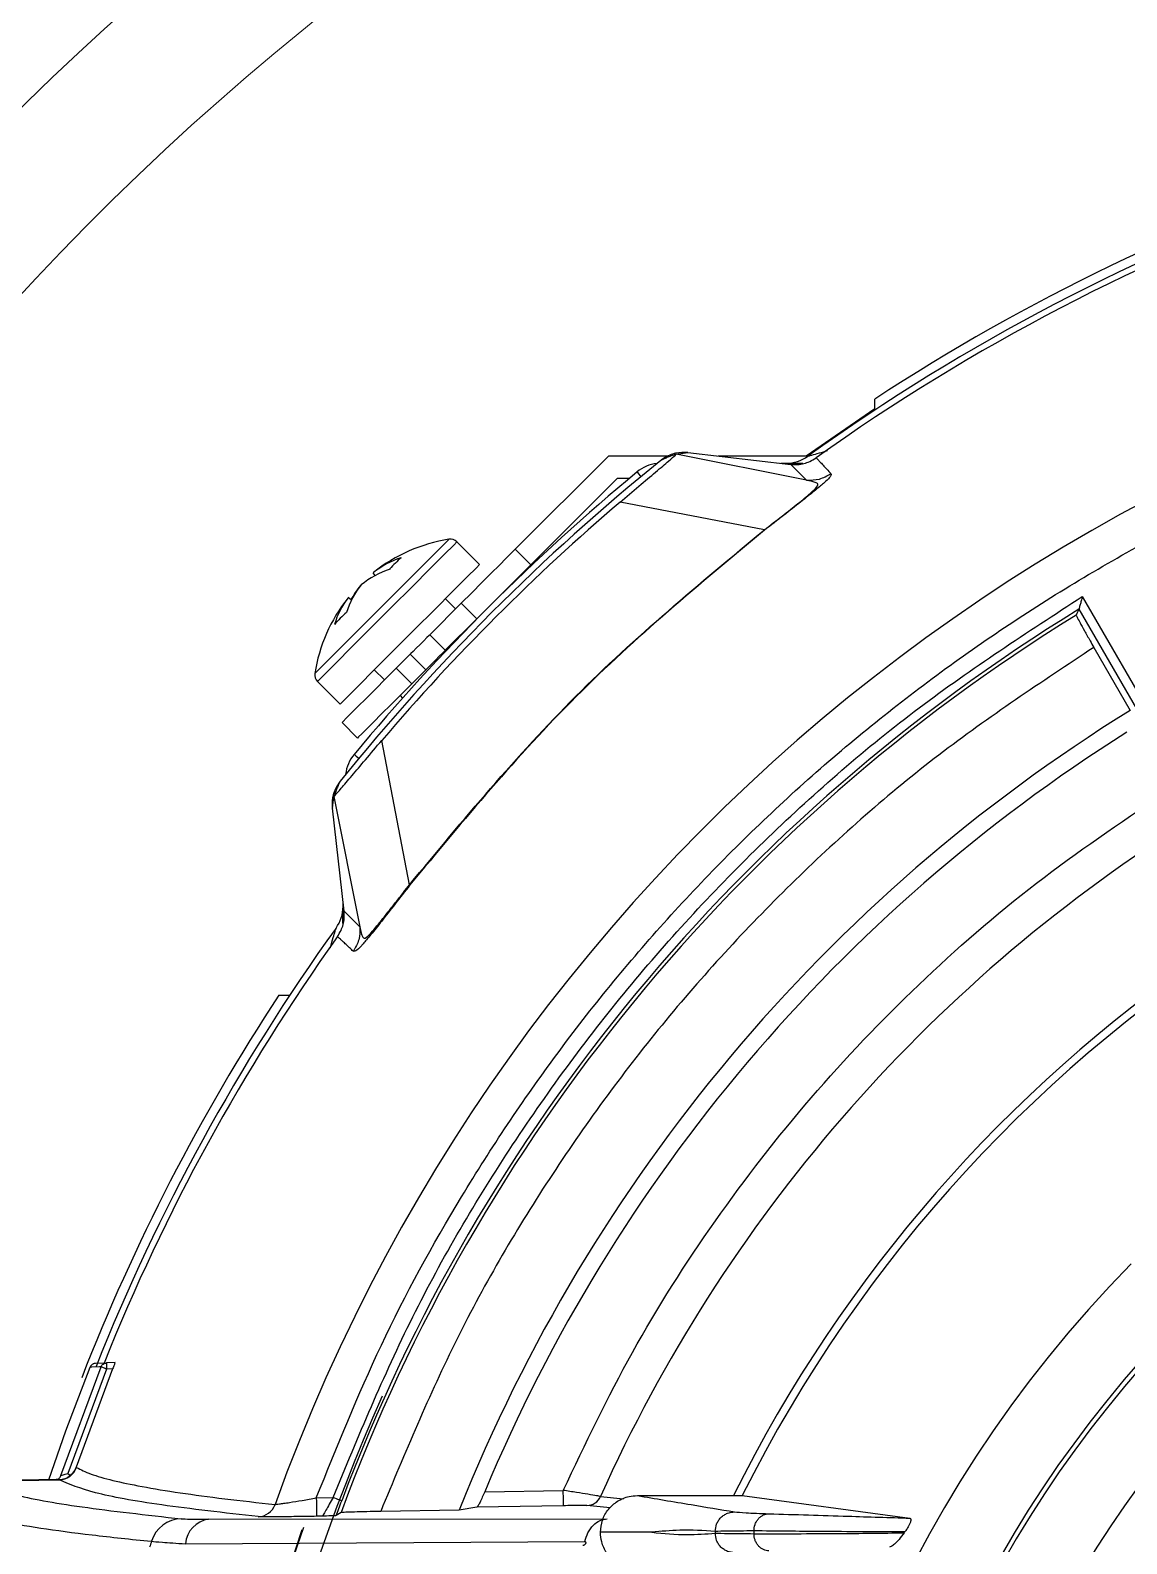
# Model space of a CAD drawing. Extents: x 11 to 120, y 2 to 94.
# Drawn here: x 110.783 to 112.573, y 41.473 to 43.944 of the extents above; entities that cross this region are included whole.
import ezdxf

# ---------------------------------------------------------------- set-up
doc = ezdxf.new("R2010")
doc.units = 0
doc.header["$MEASUREMENT"] = 0
doc.linetypes.add('SLD-Solid', pattern=[0])
doc.layers.add('OBJECT', color=7, linetype='CONTINUOUS')

msp = doc.modelspace()

# ---------------------------------------------------------------- linework, layer by layer
at = {"layer": 'OBJECT'}
for p, q in [((112.1616, 43.3237), (112.1616, 43.3417)), ((112.1616, 43.3258), (112.0499, 43.2488)), ((111.7267, 43.2488), (111.5747, 43.0968)), ((111.8256, 43.2488), (111.7267, 43.2488)), ((111.8373, 43.2518), (111.8567, 43.2544)), ((112.0504, 43.2094), (111.8373, 43.2518)), ((111.8567, 43.2544), (112.0244, 43.2353)), ((112.0499, 43.2488), (111.9061, 43.2488)), ((112.0082, 43.2371), (112.0441, 43.2371)), ((111.6002, 43.0714), (111.7416, 43.2128)), ((111.7416, 43.2128), (111.7615, 43.2128)), ((111.9814, 43.1283), (111.7458, 43.1736)), ((111.5165, 43.0717), (111.4795, 43.1087)), ((111.5747, 43.0968), (111.6002, 43.0714)), ((111.6002, 43.0714), (111.5118, 42.983)), ((111.3462, 43.054), (111.3428, 43.0584)), ((111.3073, 43.0136), (111.3021, 43.0177)), ((111.3218, 43.0374), (111.3219, 43.0372)), ((111.4771, 42.9992), (111.4606, 43.0158)), ((112.5005, 43.0195), (112.7358, 42.6119)), ((111.4351, 42.9572), (111.4863, 43.0084)), ((111.5118, 42.983), (111.4863, 43.0084)), ((112.4951, 42.9987), (112.7215, 42.6067)), ((112.4951, 42.9987), (112.4951, 42.9987)), ((111.5118, 42.983), (111.4605, 42.9317)), ((111.5027, 42.9736), (111.5026, 42.9738)), ((111.4351, 42.9572), (111.4605, 42.9317)), ((111.3803, 42.9024), (111.4032, 42.9254)), ((111.4287, 42.8999), (111.4032, 42.9254)), ((112.5194, 42.9365), (112.5788, 42.8336)), ((111.3446, 42.8998), (111.3612, 42.8833)), ((111.3803, 42.9024), (111.4057, 42.8769)), ((111.4287, 42.8999), (111.4057, 42.8769)), ((111.2518, 42.881), (111.2888, 42.844)), ((111.3866, 42.8578), (111.3908, 42.8537)), ((111.3173, 42.7885), (111.2919, 42.814)), ((111.4022, 42.5491), (111.3569, 42.7847)), ((111.2761, 42.6738), (111.2787, 42.6932)), ((111.2787, 42.6932), (111.3211, 42.4801)), ((111.2952, 42.5061), (111.2761, 42.6738)), ((111.4022, 42.5491), (111.4027, 42.5487)), ((111.2932, 42.4858), (111.2938, 42.5186)), ((111.3211, 42.4801), (111.3211, 42.4801)), ((111.1888, 42.3689), (111.2068, 42.3689)), ((110.8328, 41.5844), (110.8985, 41.7621)), ((110.9075, 41.7584), (110.8443, 41.5881)), ((110.9174, 41.7588), (110.8578, 41.5982)), ((110.8836, 41.7616), (110.8806, 41.7615)), ((110.8957, 41.762), (110.8836, 41.7616)), ((110.8895, 41.7678), (110.9075, 41.7684)), ((110.8985, 41.7621), (110.8957, 41.762)), ((110.9213, 41.7689), (110.9075, 41.7684)), ((110.9174, 41.7588), (110.9075, 41.7584)), ((110.8443, 41.5881), (110.8484, 41.5847)), ((110.8578, 41.5982), (110.8582, 41.5977)), ((110.8582, 41.5977), (110.8582, 41.5977)), ((110.8304, 41.578), (110.3411, 41.5694)), ((110.6949, 41.5751), (110.8303, 41.5775)), ((110.8303, 41.5774), (110.6949, 41.575)), ((110.8303, 41.5775), (110.83, 41.5779)), ((110.8303, 41.5775), (110.8303, 41.5774)), ((111.5248, 41.558), (111.6531, 41.5603)), ((111.2499, 41.548), (111.2773, 41.5485)), ((111.5121, 41.5328), (111.4834, 41.5282)), ((111.6536, 41.5353), (111.5121, 41.5328)), ((111.7299, 41.532), (111.6917, 41.5355)), ((111.7139, 41.5503), (111.7517, 41.5467)), ((111.7742, 41.5519), (111.9454, 41.5519)), ((111.9454, 41.5519), (112.2191, 41.515)), ((111.0741, 41.5133), (111.7249, 41.5138)), ((111.2596, 41.5182), (111.2504, 41.518)), ((111.2903, 41.524), (111.2822, 41.5191)), ((111.4834, 41.5282), (111.355, 41.526)), ((111.7138, 41.492), (111.7138, 41.4918)), ((111.9012, 41.4933), (111.9012, 41.4905)), ((111.9644, 41.4942), (111.9644, 41.4896)), ((111.0361, 41.4732), (111.6881, 41.4769))]:
    msp.add_line(p, q, dxfattribs=at)
at = {"layer": 'OBJECT', "flags": 128}
for points in [[(111.7735, 43.2228), (111.7743, 43.2219), (111.7764, 43.2193), (111.7799, 43.2151)], [(111.2475, 42.8939), (111.2495, 42.8958), (111.261, 42.9074), (111.282, 42.9283), (111.3103, 42.9566), (111.3432, 42.9895), (111.3774, 43.0238), (111.4097, 43.056), (111.4368, 43.0831), (111.4561, 43.1024), (111.4657, 43.112), (111.4665, 43.1129)], [(111.2518, 42.881), (111.2529, 42.8821), (111.2627, 42.8919), (111.2816, 42.9108), (111.308, 42.9372), (111.3395, 42.9687), (111.3733, 43.0025), (111.4064, 43.0356), (111.4359, 43.0652), (111.4592, 43.0884), (111.4742, 43.1034), (111.4794, 43.1087), (111.4795, 43.1087)], [(111.4863, 43.0084), (111.5036, 43.0257), (111.5202, 43.0423), (111.5354, 43.0575), (111.5488, 43.0709), (111.5598, 43.0819), (111.568, 43.0901), (111.573, 43.0951), (111.5747, 43.0968)], [(111.2888, 42.844), (111.2899, 42.8451), (111.2997, 42.8549), (111.3186, 42.8738), (111.345, 42.9002), (111.3765, 42.9317), (111.4103, 42.9655), (111.4434, 42.9986), (111.4729, 43.0282), (111.4962, 43.0514), (111.5112, 43.0664), (111.5164, 43.0717), (111.5165, 43.0717)], [(111.4351, 42.9572), (111.4339, 42.956), (111.4304, 42.9525), (111.4252, 42.9474), (111.4192, 42.9413), (111.4131, 42.9352), (111.4079, 42.93), (111.4045, 42.9266), (111.4032, 42.9254)], [(111.4605, 42.9317), (111.4593, 42.9305), (111.4559, 42.9271), (111.4507, 42.9219), (111.4446, 42.9158), (111.4385, 42.9097), (111.4334, 42.9046), (111.4299, 42.9011), (111.4287, 42.8999)], [(111.2919, 42.814), (111.2936, 42.8157), (111.2986, 42.8207), (111.3068, 42.8289), (111.3178, 42.8399), (111.3312, 42.8533), (111.3464, 42.8685), (111.363, 42.8851), (111.3803, 42.9024)], [(111.4057, 42.8769), (111.3885, 42.8597), (111.3719, 42.8431), (111.3566, 42.8278), (111.3432, 42.8144), (111.3322, 42.8034), (111.3241, 42.7953), (111.319, 42.7902), (111.3173, 42.7885)], [(111.3117, 42.7618), (111.3126, 42.761), (111.3152, 42.7589), (111.3194, 42.7554)], [(110.8133, 41.5777), (110.841, 41.6573), (110.8806, 41.7615)], [(111.6536, 41.5353), (111.6536, 41.5358), (111.6535, 41.5373), (111.6535, 41.5396), (111.6535, 41.5427), (111.6534, 41.5465), (111.6533, 41.5508), (111.6532, 41.5555), (111.6531, 41.5603)], [(111.2499, 41.548), (111.25, 41.5422), (111.2501, 41.5366), (111.2502, 41.5315), (111.2503, 41.5269), (111.2503, 41.5232), (111.2504, 41.5204), (111.2504, 41.5186), (111.2504, 41.518)], [(111.2913, 41.5432), (111.291, 41.5433), (111.2902, 41.5436), (111.2889, 41.5441), (111.2871, 41.5448), (111.285, 41.5456), (111.2826, 41.5465), (111.28, 41.5474), (111.2773, 41.5485)], [(111.7138, 41.4918), (111.7143, 41.4919), (111.7147, 41.4919)]]:
    msp.add_lwpolyline(points, dxfattribs=at)
at = {"layer": 'OBJECT', "color": 7, "linetype": 'SLD-Solid', "lineweight": 15}
for radius, start, end in [(4.9469, 95.8954, 138.4121), (4.8857, 96.0599, 139.2274), (4.6263, 96.8115, 143.1086), (4.4142, 97.488, 146.9505)]:
    msp.add_arc((114.0116, 40.5189), radius, start, end, dxfattribs=at)
at = {"layer": 'OBJECT'}
for centre, radius, start, end in [((114.0116, 40.5189), 3.375, 93.2438, 123.2401), ((114.0116, 40.5189), 3.36, 93.4489, 125.6636), ((114.0116, 40.5189), 3.35, 93.5142, 125.5044), ((114.0116, 40.5189), 3.0068, 93.8025, 160.2009), ((114.0116, 40.5189), 3.5, 128.9328, 141.0672), ((111.8131, 43.1751), 0.062, 96.3397, 129.6151), ((112.0165, 43.2991), 0.062, 270.019, 305.6636), ((114.0116, 40.5189), 3.51, 129.6151, 140.2829), ((114.0116, 40.5189), 3.4902, 130.4808, 139.5192), ((111.5068, 42.8536), 0.2624, 98.8332, 128.5028), ((111.4688, 43.0981), 0.015, 45, 98.8332), ((111.4204, 42.9168), 0.1559, 108.7722, 128.6566), ((111.4313, 42.9481), 0.1414, 107.5359, 128.765), ((111.485, 42.9681), 0.1499, 130.0084, 139.9921), ((111.5068, 42.8536), 0.2624, 141.4972, 171.1668), ((111.4014, 42.9391), 0.1266, 141.6758, 164.0748), ((111.434, 42.9513), 0.1413, 141.7962, 162.6149), ((111.4383, 42.9435), 0.1496, 141.13, 151.7842), ((111.4086, 42.8645), 0.1691, 130.3019, 139.6989), ((114.0116, 40.5189), 2.9067, 121.4467, 159.3669), ((114.0116, 40.5189), 2.901, 121.6184, 159.7287), ((111.2624, 42.8916), 0.015, 171.1668, 225), ((114.0116, 40.5189), 2.7223, 121.7572, 158.2371), ((114.0116, 40.5189), 2.3227, 95.19, 153.5932), ((114.0116, 40.5189), 2.31, 26.5633, 153.4367), ((114.0116, 40.5189), 2.6951, 122.2584, 157.3213), ((111.3594, 42.7222), 0.062, 140.2829, 173.5583), ((114.0116, 40.5189), 2.5186, 122.3792, 155.8244), ((111.2317, 42.5145), 0.062, 324.3266, 359), ((114.0116, 40.5189), 3.36, 144.3266, 158.2742), ((114.0116, 40.5189), 3.35, 144.4956, 158.1027), ((114.0116, 40.5189), 3.375, 146.7599, 158.7134), ((114.0116, 40.5189), 2.0098, 135.4001, 224.5999), ((110.9792, 41.7634), 0.0719, 176.0152, 183.9848), ((114.0116, 40.5189), 1.8907, 138.3698, 221.6302), ((114.0116, 40.5189), 1.8831, 138.6329, 221.3671), ((114.0116, 40.5189), 2.9107, 155.7609, 204.2391), ((114.0116, 40.5189), 1.764, 139.599, 220.401), ((110.8234, 41.5876), 0.00997, 309.9446, 341.435), ((110.8298, 41.6074), 0.03, 271.0233, 341.1099), ((110.8298, 41.6075), 0.03, 271.0052, 341.0105), ((110.8234, 41.5876), 0.00998, 283.2838, 309.9313), ((111.1544, 41.5473), 0.0299, 271.227, 340.5302), ((111.6912, 41.5604), 0.0248, 271.2356, 336.2549), ((111.0307, 41.4617), 0.0523, 91.2395, 162.7674), ((111.0803, 41.4694), 0.0443, 98.0542, 175.0188), ((114.0116, 40.5189), 2.9515, 160.6731, 199.3269), ((114.0116, 40.5189), 2.9505, 160.5838, 199.4162), ((114.0116, 40.5189), 3.1787, 162.4546, 162.636)]:
    msp.add_arc(centre, radius, start, end, dxfattribs=at)
for centre, major_axis, ratio, start_param, end_param in [((117.0822, 42.2917), (4.6065, 2.6595), 0.745432, 2.319076, 2.32127), ((113.6409, 40.5189), (1.7429, 0), 0.977124, 2.532933, 2.534061)]:
    msp.add_ellipse(centre, major_axis=major_axis, ratio=ratio, start_param=start_param, end_param=end_param, dxfattribs=at)
for points, knots in [([(111.2499, 41.548), (111.2837, 41.6318), (111.3519, 41.8009), (111.4843, 42.043), (111.64, 42.2763), (111.8202, 42.4965), (112.023, 42.7004), (112.2455, 42.8842), (112.4849, 43.0453), (112.738, 43.1818), (113.0003, 43.2921), (113.2682, 43.375), (113.538, 43.4332), (113.7194, 43.4506), (113.8094, 43.4592)], [0, 0, 0, 0, 0.080321, 0.16194, 0.244772, 0.329378, 0.414487, 0.5, 0.585518, 0.670628, 0.755228, 0.838065, 0.919682, 1, 1, 1, 1]), ([(111.7458, 43.1736), (111.7562, 43.1825), (111.777, 43.2002), (111.8053, 43.2239), (111.8261, 43.2415), (111.8362, 43.2503), (111.837, 43.2514), (111.8373, 43.2518)], [0, 0, 0, 0, 0.217936, 0.435232, 0.661573, 0.868603, 1, 1, 1, 1]), ([(111.8567, 43.2544), (111.8499, 43.2545), (111.8364, 43.2547), (111.8213, 43.2483), (111.8141, 43.2429), (111.8122, 43.2415)], [0, 0, 0, 0, 0.425021, 0.850044, 1, 1, 1, 1]), ([(111.8373, 43.2518), (111.8345, 43.2509), (111.829, 43.249), (111.8221, 43.2461), (111.8166, 43.2437), (111.8129, 43.2419), (111.8124, 43.2416), (111.8122, 43.2415)], [0, 0, 0, 0, 0.206023, 0.404822, 0.608638, 0.812834, 1, 1, 1, 1]), ([(112.0244, 43.2353), (112.0282, 43.2351), (112.0388, 43.2345), (112.0534, 43.2382), (112.0626, 43.2439), (112.066, 43.246)], [0, 0, 0, 0, 0.263886, 0.723096, 1, 1, 1, 1]), ([(112.0526, 43.2488), (112.0529, 43.2488), (112.0536, 43.249), (112.0601, 43.2508), (112.0703, 43.2537), (112.0802, 43.2564), (112.0848, 43.2577)], [0, 0, 0, 0, 0.16023, 0.3596, 0.69822, 1, 1, 1, 1]), ([(112.066, 43.246), (112.0662, 43.2459), (112.0664, 43.2456), (112.0685, 43.2434), (112.072, 43.2397), (112.0769, 43.2344), (112.083, 43.2278), (112.0878, 43.2227), (112.0901, 43.2203)], [0, 0, 0, 0, 0.166677, 0.333344, 0.500001, 0.687097, 0.853763, 1, 1, 1, 1]), ([(112.0901, 43.2203), (112.0904, 43.2197), (112.091, 43.2185), (112.0885, 43.2142), (112.0806, 43.2063), (112.0643, 43.1925), (112.0414, 43.1743), (112.0132, 43.1522), (111.9923, 43.1359), (111.9818, 43.1278)], [0, 0, 0, 0, 0.175155, 0.335953, 0.499736, 0.628069, 0.749937, 0.875049, 1, 1, 1, 1]), ([(112.0244, 43.2353), (112.0255, 43.2342), (112.0277, 43.232), (112.0428, 43.2169), (112.0504, 43.2094)], [0, 0, 0, 0, 0.499998, 1, 1, 1, 1]), ([(112.0504, 43.2094), (112.0575, 43.2095), (112.0717, 43.2096), (112.084, 43.2167), (112.0901, 43.2203)], [0, 0, 0, 0, 0.500003, 1, 1, 1, 1]), ([(111.9814, 43.1283), (111.9912, 43.136), (112.0109, 43.1513), (112.0373, 43.1721), (112.0575, 43.1887), (112.0689, 43.1996), (112.0692, 43.2043), (112.0633, 43.2064), (112.0575, 43.2079), (112.0532, 43.2088), (112.0513, 43.2092), (112.0504, 43.2094)], [0, 0, 0, 0, 0.123067, 0.246585, 0.369053, 0.491538, 0.630311, 0.772463, 0.899411, 0.955665, 1, 1, 1, 1]), ([(111.4022, 42.5491), (111.4897, 42.6546), (111.6647, 42.8657), (111.8758, 43.0408), (111.9814, 43.1283)], [0, 0, 0, 0, 0.499779, 1, 1, 1, 1]), ([(111.9818, 43.1278), (111.8763, 43.0403), (111.6653, 42.8652), (111.4902, 42.6542), (111.4027, 42.5487)], [0, 0, 0, 0, 0.500003, 1, 1, 1, 1]), ([(111.9814, 43.1283), (111.9815, 43.1282), (111.9817, 43.1279), (111.9818, 43.1278), (111.9818, 43.1278)], [0, 0, 0, 0, 0.500001, 1, 1, 1, 1]), ([(111.2773, 41.5485), (111.3184, 41.6479), (111.4009, 41.8474), (111.5662, 42.128), (111.7602, 42.391), (111.9833, 42.6297), (112.2291, 42.8434), (112.4102, 42.961), (112.5005, 43.0195)], [0, 0, 0, 0, 0.165461, 0.332207, 0.5, 0.667784, 0.834534, 1, 1, 1, 1]), ([(112.5005, 43.0195), (112.4999, 43.0172), (112.4987, 43.0126), (112.4973, 43.007), (112.4962, 43.0031), (112.4956, 43.0007), (112.4952, 42.9991), (112.4952, 42.9988), (112.4951, 42.9987)], [0, 0, 0, 0, 0.2498272, 0.4993404, 0.6449944, 0.7750317, 0.8921437, 1, 1, 1, 1]), ([(112.4907, 42.9893), (112.4909, 42.9885), (112.4914, 42.987), (112.4964, 42.9775), (112.5038, 42.9639), (112.512, 42.9494), (112.5174, 42.94), (112.5194, 42.9365)], [0, 0, 0, 0, 0.217148, 0.434294, 0.651533, 0.868822, 1, 1, 1, 1]), ([(112.5194, 42.9365), (112.4337, 42.8798), (112.2616, 42.766), (112.0281, 42.5603), (111.816, 42.3313), (111.6313, 42.0797), (111.4736, 41.8115), (111.3945, 41.6209), (111.355, 41.526)], [0, 0, 0, 0, 0.165508, 0.332256, 0.5, 0.667754, 0.834497, 1, 1, 1, 1]), ([(111.2787, 42.6932), (111.2788, 42.6933), (111.2791, 42.6934), (111.2819, 42.6963), (111.29, 42.7056), (111.3071, 42.7258), (111.3302, 42.7533), (111.3478, 42.774), (111.3569, 42.7847)], [0, 0, 0, 0, 0.061294, 0.157977, 0.353025, 0.568965, 0.775601, 1, 1, 1, 1]), ([(111.289, 42.7183), (111.2853, 42.7127), (111.2779, 42.7014), (111.2752, 42.6852), (111.2759, 42.6762), (111.2761, 42.6738)], [0, 0, 0, 0, 0.425024, 0.850045, 1, 1, 1, 1]), ([(111.289, 42.7183), (111.2889, 42.7181), (111.2886, 42.7176), (111.2868, 42.7139), (111.2844, 42.7084), (111.2815, 42.7015), (111.2796, 42.696), (111.2787, 42.6932)], [0, 0, 0, 0, 0.187145, 0.391348, 0.595125, 0.793954, 1, 1, 1, 1]), ([(111.6531, 41.5603), (111.6893, 41.6362), (111.7617, 41.7886), (111.8985, 42.0027), (112.0547, 42.204), (112.2306, 42.3883), (112.422, 42.5554), (112.5619, 42.6496), (112.6316, 42.6966)], [0, 0, 0, 0, 0.165731, 0.332463, 0.5, 0.66755, 0.834275, 1, 1, 1, 1]), ([(111.4027, 42.5487), (111.3946, 42.5382), (111.3783, 42.5173), (111.3562, 42.4891), (111.338, 42.4662), (111.3214, 42.4465), (111.313, 42.4393), (111.3111, 42.44), (111.3102, 42.4404)], [0, 0, 0, 0, 0.125023, 0.25026, 0.372599, 0.500558, 0.750171, 1, 1, 1, 1]), ([(111.3211, 42.4801), (111.3218, 42.4769), (111.3232, 42.4704), (111.3255, 42.4622), (111.3298, 42.4605), (111.3392, 42.4702), (111.3492, 42.482), (111.3578, 42.4926), (111.368, 42.5055), (111.3793, 42.5198), (111.3911, 42.5348), (111.3988, 42.5448), (111.4022, 42.5491)], [0, 0, 0, 0, 0.167655, 0.336418, 0.499288, 0.624454, 0.681335, 0.749951, 0.805261, 0.875044, 0.945879, 1, 1, 1, 1]), ([(111.2845, 42.4645), (111.2865, 42.4677), (111.2921, 42.4767), (111.296, 42.4913), (111.2954, 42.5021), (111.2952, 42.5061)], [0, 0, 0, 0, 0.263887, 0.723096, 1, 1, 1, 1]), ([(111.3211, 42.4801), (111.3136, 42.4877), (111.2985, 42.5028), (111.2963, 42.505), (111.2952, 42.5061)], [0, 0, 0, 0, 0.500002, 1, 1, 1, 1]), ([(111.2726, 42.4458), (111.2727, 42.446), (111.2745, 42.4523), (111.2773, 42.4619), (111.2803, 42.4722), (111.2818, 42.4774), (111.282, 42.478), (111.2821, 42.4783)], [0, 0, 0, 0, 0.0110081, 0.4040912, 0.6837569, 0.8495573, 1, 1, 1, 1]), ([(111.3211, 42.4801), (111.321, 42.473), (111.3209, 42.4588), (111.3138, 42.4465), (111.3102, 42.4404)], [0, 0, 0, 0, 0.499993, 1, 1, 1, 1]), ([(111.3102, 42.4404), (111.3082, 42.4423), (111.3038, 42.4465), (111.2981, 42.4518), (111.293, 42.4565), (111.2891, 42.4601), (111.2864, 42.4627), (111.2848, 42.4642), (111.2846, 42.4644), (111.2845, 42.4645)], [0, 0, 0, 0, 0.1241053, 0.2632119, 0.41732, 0.5714285, 0.7142858, 0.857143, 1, 1, 1, 1]), ([(110.8895, 41.7678), (110.889, 41.7677), (110.8879, 41.7676), (110.8863, 41.7672), (110.8848, 41.7664), (110.8834, 41.7655), (110.8822, 41.7643), (110.8813, 41.763), (110.8808, 41.762), (110.8806, 41.7615)], [0, 0, 0, 0, 0.143858, 0.287687, 0.431529, 0.575361, 0.719222, 0.857739, 1, 1, 1, 1]), ([(110.8985, 41.7621), (110.899, 41.763), (110.8998, 41.7647), (110.902, 41.7667), (110.9046, 41.7681), (110.9065, 41.7683), (110.9075, 41.7684)], [0, 0, 0, 0, 0.249968, 0.499967, 0.74999, 1, 1, 1, 1]), ([(110.9075, 41.7584), (110.9074, 41.7584), (110.9072, 41.7585), (110.9067, 41.7587), (110.9056, 41.7592), (110.9035, 41.76), (110.9013, 41.761), (110.8996, 41.7616), (110.8987, 41.762), (110.8986, 41.7621), (110.8985, 41.7621)], [0, 0, 0, 0, 0.013725, 0.037887, 0.117475, 0.241314, 0.499765, 0.695362, 0.834145, 1, 1, 1, 1]), ([(110.9213, 41.7689), (110.9212, 41.7688), (110.9212, 41.7686), (110.9207, 41.7671), (110.9199, 41.7649), (110.9187, 41.762), (110.9179, 41.7599), (110.9174, 41.7588)], [0, 0, 0, 0, 0.190423, 0.380717, 0.574944, 0.783298, 1, 1, 1, 1]), ([(110.83, 41.5779), (110.8318, 41.5781), (110.8352, 41.5783), (110.8418, 41.5802), (110.8458, 41.5829), (110.8484, 41.5847)], [0, 0, 0, 0, 0.252433, 0.503214, 1, 1, 1, 1]), ([(110.8328, 41.5844), (110.8329, 41.5845), (110.8331, 41.5846), (110.8341, 41.585), (110.8363, 41.5858), (110.8401, 41.5868), (110.8429, 41.5877), (110.8443, 41.5881)], [0, 0, 0, 0, 0.117753, 0.236267, 0.479971, 0.736397, 1, 1, 1, 1]), ([(110.8484, 41.5847), (110.851, 41.5873), (110.855, 41.5912), (110.8571, 41.5964), (110.8578, 41.5982)], [0, 0, 0, 0, 0.649575, 1, 1, 1, 1]), ([(110.8582, 41.5977), (110.8653, 41.5941), (110.8793, 41.587), (110.9159, 41.5767), (110.964, 41.5665), (111.0251, 41.5564), (111.0972, 41.5467), (111.1544, 41.5404), (111.1826, 41.5374)], [0, 0, 0, 0, 0.168843, 0.335534, 0.500076, 0.67255, 0.839189, 1, 1, 1, 1]), ([(110.6949, 41.575), (110.7119, 41.5679), (110.746, 41.5536), (110.8575, 41.5332), (110.9722, 41.5203), (111.0295, 41.5139)], [0, 0, 0, 0, 0.333336, 0.666886, 1, 1, 1, 1]), ([(110.83, 41.5779), (110.8283, 41.5779), (110.8257, 41.5779), (110.8239, 41.5777), (110.8237, 41.5777), (110.8235, 41.5776)], [0, 0, 0, 0, 0.499445, 0.7515847, 1, 1, 1, 1]), ([(111.155, 41.5175), (111.0994, 41.5238), (110.988, 41.5363), (110.8798, 41.5563), (110.8468, 41.5704), (110.8303, 41.5774)], [0, 0, 0, 0, 0.3330304, 0.6666395, 1, 1, 1, 1]), ([(111.5248, 41.558), (111.5235, 41.555), (111.5209, 41.5488), (111.5171, 41.5408), (111.5141, 41.5351), (111.5126, 41.533), (111.5122, 41.5329), (111.5121, 41.5328)], [0, 0, 0, 0, 0.243971, 0.488094, 0.725807, 0.945379, 1, 1, 1, 1]), ([(111.7139, 41.5503), (111.7123, 41.5507), (111.7089, 41.5513), (111.6944, 41.5538), (111.6751, 41.5569), (111.6605, 41.5592), (111.6531, 41.5603)], [0, 0, 0, 0, 0.2405432, 0.4997192, 0.7494959, 1, 1, 1, 1]), ([(110.6506, 41.535), (110.6605, 41.5308), (110.68, 41.5225), (110.7307, 41.5105), (110.7973, 41.4988), (110.8794, 41.4877), (110.9474, 41.4806), (110.9808, 41.4772)], [0, 0, 0, 0, 0.202277, 0.401502, 0.603952, 0.805948, 1, 1, 1, 1]), ([(111.1826, 41.5374), (111.1832, 41.5374), (111.1846, 41.5375), (111.1896, 41.5382), (111.1968, 41.5392), (111.2087, 41.541), (111.2267, 41.5439), (111.2422, 41.5466), (111.2499, 41.548)], [0, 0, 0, 0, 0.1169065, 0.238658, 0.3663335, 0.5008519, 0.7502482, 1, 1, 1, 1]), ([(111.2773, 41.5485), (111.2752, 41.5448), (111.271, 41.5375), (111.2662, 41.5291), (111.263, 41.5236), (111.2612, 41.5205), (111.26, 41.5186), (111.2597, 41.5183), (111.2596, 41.5182)], [0, 0, 0, 0, 0.250064, 0.499105, 0.634955, 0.762997, 0.884268, 1, 1, 1, 1]), ([(111.2822, 41.5191), (111.2837, 41.5229), (111.2865, 41.5305), (111.2897, 41.5389), (111.2913, 41.5432)], [0, 0, 0, 0, 0.499883, 1, 1, 1, 1]), ([(111.6917, 41.5355), (111.6913, 41.5355), (111.6905, 41.5356), (111.6866, 41.5356), (111.679, 41.5356), (111.667, 41.5355), (111.6581, 41.5354), (111.6536, 41.5353)], [0, 0, 0, 0, 0.124713, 0.2505813, 0.500023, 0.7491272, 1, 1, 1, 1]), ([(111.7138, 41.492), (111.7145, 41.4987), (111.7158, 41.5121), (111.7261, 41.53), (111.7412, 41.5435), (111.7582, 41.5508), (111.7696, 41.5516), (111.7742, 41.5519)], [0, 0, 0, 0, 0.212706, 0.425419, 0.638709, 0.853371, 1, 1, 1, 1]), ([(111.7742, 41.5519), (111.8033, 41.5469), (111.8554, 41.5381), (111.9092, 41.5292), (111.9329, 41.5253)], [0, 0, 0, 0, 0.560011, 1, 1, 1, 1]), ([(111.0295, 41.5139), (111.0332, 41.5137), (111.0406, 41.5133), (111.0629, 41.5133), (111.0741, 41.5133)], [0, 0, 0, 0, 0.498504, 1, 1, 1, 1]), ([(111.2504, 41.518), (111.2391, 41.5178), (111.2165, 41.5174), (111.1864, 41.5172), (111.1631, 41.5171), (111.1577, 41.5174), (111.155, 41.5175)], [0, 0, 0, 0, 0.250172, 0.500067, 0.749913, 1, 1, 1, 1]), ([(111.2822, 41.5191), (111.282, 41.5191), (111.2812, 41.5189), (111.2726, 41.5186), (111.2643, 41.5183), (111.2596, 41.5182)], [0, 0, 0, 0, 0.118324, 0.498391, 1, 1, 1, 1]), ([(111.355, 41.526), (111.3473, 41.5258), (111.3319, 41.5256), (111.3116, 41.525), (111.297, 41.5245), (111.291, 41.5242), (111.2904, 41.524), (111.2903, 41.524)], [0, 0, 0, 0, 0.238726, 0.477734, 0.707735, 0.921561, 1, 1, 1, 1]), ([(111.6881, 41.4769), (111.6897, 41.4818), (111.6928, 41.4919), (111.7017, 41.5039), (111.7128, 41.512), (111.721, 41.5132), (111.7249, 41.5138)], [0, 0, 0, 0, 0.243823, 0.5, 0.756179, 1, 1, 1, 1]), ([(111.9012, 41.4933), (111.9016, 41.4974), (111.9023, 41.5035), (111.9062, 41.511), (111.9103, 41.5161), (111.9154, 41.5202), (111.9228, 41.5242), (111.929, 41.5249), (111.9329, 41.5253)], [0, 0, 0, 0, 0.239487, 0.368378, 0.5, 0.631622, 0.760514, 1, 1, 1, 1]), ([(111.9329, 41.5253), (111.9377, 41.5248), (111.9473, 41.5237), (111.9749, 41.5227), (111.9887, 41.5222)], [0, 0, 0, 0, 0.498895, 1, 1, 1, 1]), ([(111.9644, 41.4942), (111.9648, 41.4977), (111.9653, 41.5031), (111.9684, 41.5096), (111.9715, 41.5141), (111.9754, 41.5177), (111.981, 41.5212), (111.9857, 41.5218), (111.9887, 41.5222)], [0, 0, 0, 0, 0.239579, 0.368439, 0.5, 0.631567, 0.760427, 1, 1, 1, 1]), ([(111.9887, 41.5222), (112.0318, 41.5209), (112.1088, 41.5185), (112.1854, 41.5161), (112.2191, 41.515)], [0, 0, 0, 0, 0.559993, 1, 1, 1, 1]), ([(112.2191, 41.515), (112.2199, 41.5147), (112.2211, 41.5142), (112.2207, 41.5106), (112.2197, 41.5077), (112.2187, 41.5054), (112.2175, 41.5029), (112.216, 41.5003), (112.2137, 41.4965), (112.2121, 41.4942), (112.211, 41.4926)], [0, 0, 0, 0, 0.401424, 0.570184, 0.633487, 0.697361, 0.744459, 0.791502, 0.861691, 1, 1, 1, 1]), ([(111.7147, 41.4919), (111.7145, 41.4919), (111.7142, 41.492), (111.714, 41.492), (111.7138, 41.492)], [0, 0, 0, 0, 0.56004, 1, 1, 1, 1]), ([(111.7742, 41.4319), (111.7683, 41.4324), (111.7555, 41.4335), (111.7377, 41.4426), (111.7234, 41.4574), (111.7152, 41.4747), (111.7142, 41.4866), (111.7138, 41.4918)], [0, 0, 0, 0, 0.187597, 0.404758, 0.620771, 0.835172, 1, 1, 1, 1]), ([(111.7977, 41.4919), (111.7976, 41.4919), (111.783, 41.4919), (111.7581, 41.4919), (111.7305, 41.4919), (111.7174, 41.4919), (111.7148, 41.4919), (111.7147, 41.4919)], [0, 0, 0, 0, 0.002912, 0.527889, 0.903606, 0.997536, 1, 1, 1, 1]), ([(111.9012, 41.4933), (111.8819, 41.4945), (111.8474, 41.4967), (111.8129, 41.4934), (111.7977, 41.4919)], [0, 0, 0, 0, 0.559937, 1, 1, 1, 1]), ([(111.7977, 41.4919), (111.817, 41.49), (111.8515, 41.4867), (111.886, 41.4893), (111.9012, 41.4905)], [0, 0, 0, 0, 0.5600636, 1, 1, 1, 1]), ([(111.9644, 41.4942), (111.9491, 41.494), (111.9185, 41.4937), (111.907, 41.4935), (111.9012, 41.4933)], [0, 0, 0, 0, 0.500038, 1, 1, 1, 1]), ([(111.9329, 41.4585), (111.929, 41.4589), (111.9228, 41.4596), (111.9154, 41.4636), (111.9103, 41.4677), (111.9062, 41.4728), (111.9023, 41.4803), (111.9016, 41.4865), (111.9012, 41.4905)], [0, 0, 0, 0, 0.239485, 0.36838, 0.500001, 0.631618, 0.760514, 1, 1, 1, 1]), ([(111.9012, 41.4905), (111.907, 41.4903), (111.9185, 41.4901), (111.9491, 41.4898), (111.9644, 41.4896)], [0, 0, 0, 0, 0.499962, 1, 1, 1, 1]), ([(112.211, 41.4926), (112.165, 41.4927), (112.0828, 41.4929), (112.0006, 41.4938), (111.9644, 41.4942)], [0, 0, 0, 0, 0.560009, 1, 1, 1, 1]), ([(111.9644, 41.4896), (112.0103, 41.4896), (112.0921, 41.4896), (112.1739, 41.4906), (112.2099, 41.4911)], [0, 0, 0, 0, 0.5600122, 1, 1, 1, 1]), ([(111.9887, 41.4616), (111.9857, 41.462), (111.981, 41.4626), (111.9754, 41.4661), (111.9715, 41.4697), (111.9684, 41.4742), (111.9653, 41.4807), (111.9648, 41.4861), (111.9644, 41.4896)], [0, 0, 0, 0, 0.239573, 0.368432, 0.499995, 0.631556, 0.760422, 1, 1, 1, 1]), ([(112.2099, 41.4911), (112.2069, 41.4872), (112.1976, 41.4752), (112.1903, 41.4692), (112.1865, 41.468), (112.1856, 41.4678)], [0, 0, 0, 0, 0.2596, 0.819536, 1, 1, 1, 1]), ([(110.9808, 41.4772), (110.9853, 41.4767), (110.9944, 41.4758), (111.0221, 41.4741), (111.0361, 41.4732)], [0, 0, 0, 0, 0.493197, 1, 1, 1, 1]), ([(111.6881, 41.4769), (111.6885, 41.4768), (111.689, 41.4767), (111.6894, 41.4762), (111.6897, 41.4757), (111.6898, 41.4752), (111.6898, 41.4745), (111.6896, 41.4737), (111.6891, 41.4728), (111.6884, 41.4718), (111.6874, 41.4709), (111.6863, 41.4704), (111.6856, 41.4703), (111.6853, 41.4702)], [0, 0, 0, 0, 0.133104, 0.191567, 0.248259, 0.311452, 0.370761, 0.432305, 0.501531, 0.620748, 0.7521, 0.8756, 1, 1, 1, 1])]:
    msp.add_open_spline(points, degree=3, knots=knots, dxfattribs=at)

doc.saveas('drawing.dxf')
